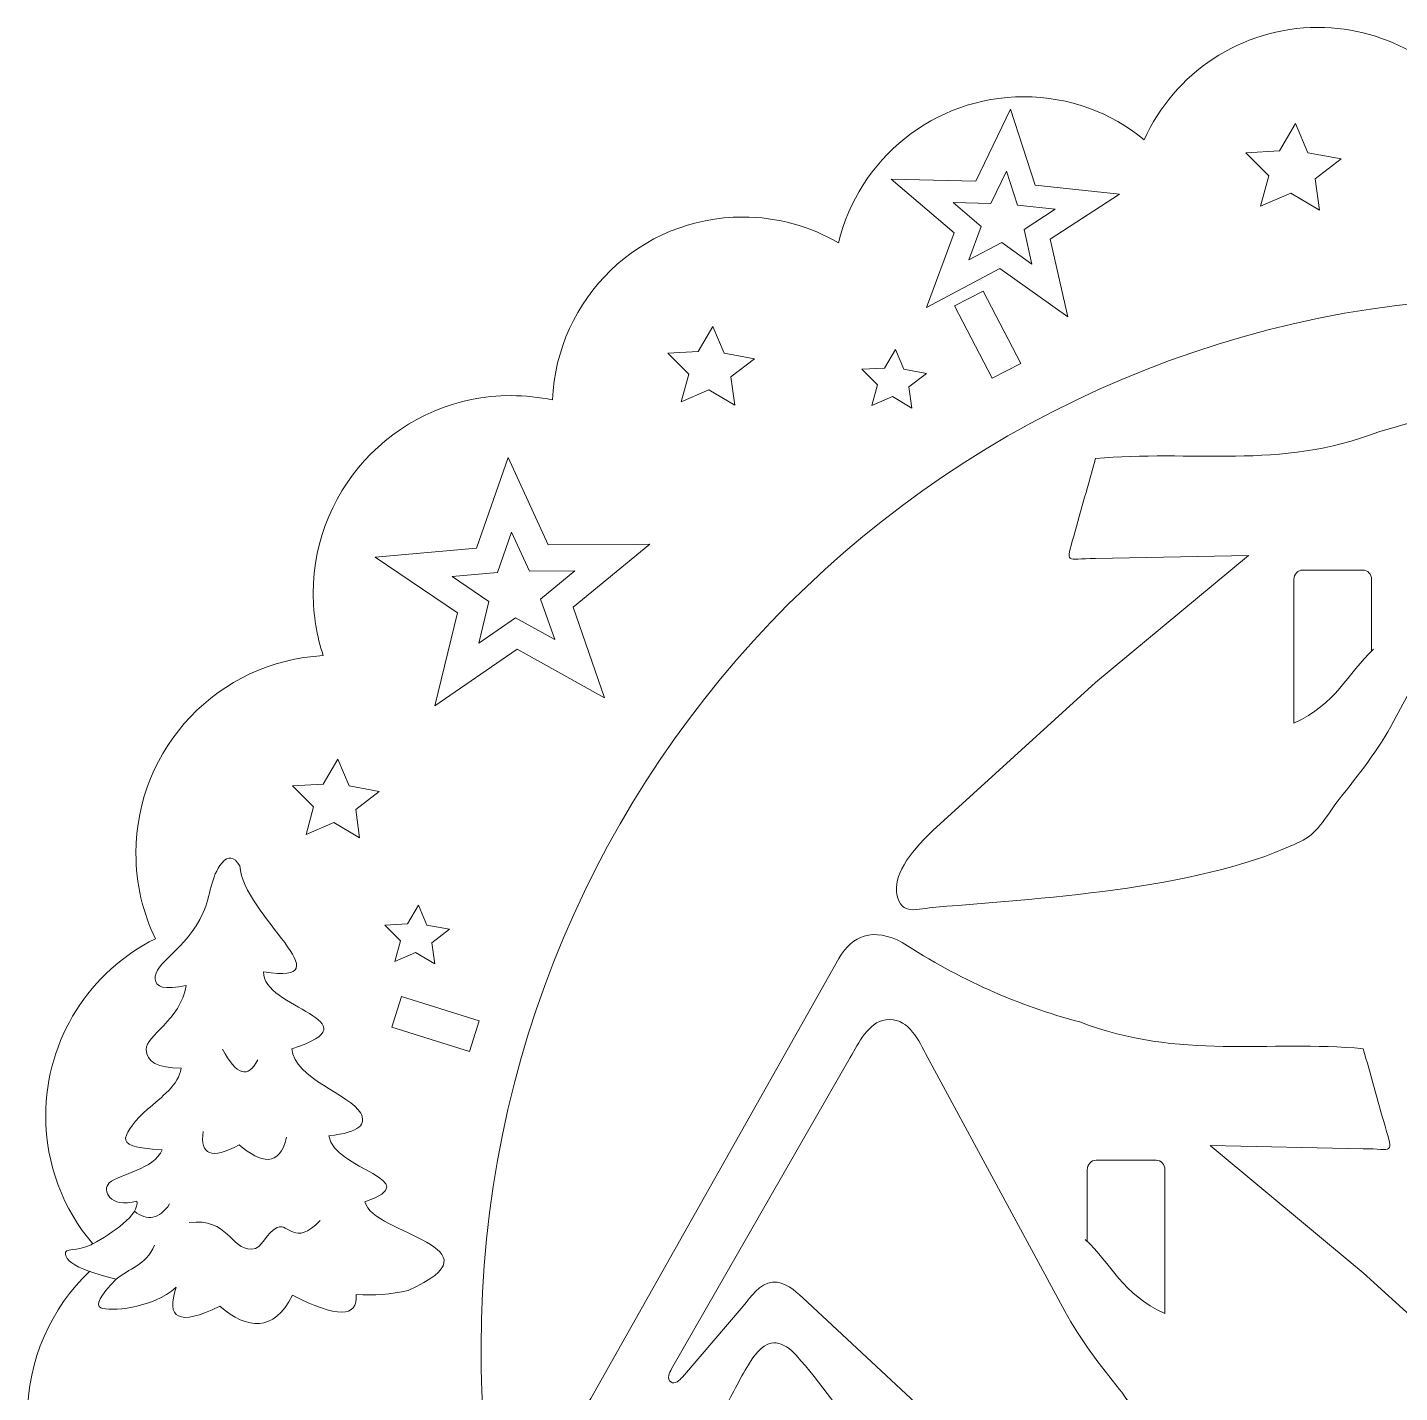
# Model space of a CAD drawing. Header units: centimetres. Extents: x -55.4 to 38.6, y -20 to 10.1.
# Drawn here: x -55.42 to -40.6, y -4.6 to 10.13 of the extents above; entities that cross this region are included whole.
import ezdxf

# ---------------------------------------------------------------- set-up
doc = ezdxf.new("R2010")
doc.units = ezdxf.units.CM
doc.header["$MEASUREMENT"] = 0
doc.layers.add('layer 1', color=7, linetype='Continuous')

msp = doc.modelspace()

# ---------------------------------------------------------------- linework, layer by layer
at = {"layer": 'layer 1', "color": 250, "lineweight": 9}
for points, knots in [([(-34.32913, -19.4163), (-34.32913, -19.4163), (-34.32913, -19.8163), (-34.32913, -19.8163), (-34.32913, -19.8163), (-34.32913, -19.8163), (-45.31141, -19.8163), (-45.31141, -19.8163), (-45.31141, -19.8163), (-45.31141, -19.8163), (-45.31141, -19.4163), (-45.31141, -19.4163), (-45.31141, -19.4163), (-45.91413, -19.1549), (-46.37528, -18.62855), (-46.54795, -17.98422), (-46.54795, -17.98422), (-46.80851, -18.09459), (-47.09505, -18.15565), (-47.39585, -18.15565), (-47.39585, -18.15565), (-48.52813, -18.15565), (-49.45837, -17.29055), (-49.56163, -16.18526), (-49.56163, -16.18526), (-49.66535, -16.20043), (-49.77147, -16.2083), (-49.87941, -16.2083), (-49.87941, -16.2083), (-51.0808, -16.2083), (-52.05471, -15.23439), (-52.05471, -14.03301), (-52.05471, -14.03301), (-52.05471, -13.80123), (-52.01845, -13.57794), (-51.95133, -13.36846), (-51.95133, -13.36846), (-53.09475, -13.3039), (-54.00205, -12.35625), (-54.00205, -11.19667), (-54.00205, -11.19667), (-54.00205, -10.78309), (-53.88664, -10.39645), (-53.68627, -10.06725), (-53.68627, -10.06725), (-54.48371, -9.74467), (-55.04628, -8.96298), (-55.04628, -8.04989), (-55.04628, -8.04989), (-55.04628, -7.58061), (-54.89767, -7.14602), (-54.64317, -6.79218), (-54.64317, -6.79218), (-54.71439, -6.73198), (-54.78739, -6.67025), (-54.8604, -6.60851), (-54.8604, -6.60851), (-54.91568, -6.56178), (-54.9042, -6.57365), (-54.83465, -6.57506), (-54.83465, -6.57506), (-54.83465, -6.57506), (-54.57012, -6.58038), (-54.57012, -6.58038), (-54.57012, -6.58038), (-55.08657, -6.18225), (-55.41536, -5.56101), (-55.41536, -4.86298), (-55.41536, -4.86298), (-55.41536, -4.24602), (-55.15852, -3.68905), (-54.74709, -3.29275), (-54.74709, -3.29275), (-54.92117, -3.22939), (-54.99531, -3.16963), (-55.00517, -3.11197), (-55.00517, -3.11197), (-55.01953, -3.02825), (-54.87787, -3.08386), (-54.72757, -3.00543), (-54.72757, -3.00543), (-54.72173, -3.00241), (-54.71583, -2.99927), (-54.71033, -2.99634), (-54.71033, -2.99634), (-55.02703, -2.62425), (-55.21781, -2.14199), (-55.21781, -1.61519), (-55.21781, -1.61519), (-55.21781, -0.77786), (-54.73585, -0.0531), (-54.03421, 0.29677), (-54.03421, 0.29677), (-54.16875, 0.57646), (-54.24413, 0.89001), (-54.24413, 1.22114), (-54.24413, 1.22114), (-54.24413, 2.36257), (-53.34852, 3.29478), (-52.22173, 3.35341), (-52.22173, 3.35341), (-52.29161, 3.56453), (-52.32944, 3.79027), (-52.32944, 4.02485), (-52.32944, 4.02485), (-52.32944, 5.2041), (-51.37349, 6.16005), (-50.19427, 6.16005), (-50.19427, 6.16005), (-50.04036, 6.16005), (-49.89025, 6.14375), (-49.74557, 6.11282), (-49.74557, 6.11282), (-49.70365, 7.21077), (-48.80036, 8.08798), (-47.69217, 8.08798), (-47.69217, 8.08798), (-47.31487, 8.08798), (-46.96129, 7.9863), (-46.65741, 7.80885), (-46.65741, 7.80885), (-46.44212, 8.71343), (-45.62877, 9.38621), (-44.65828, 9.38621), (-44.65828, 9.38621), (-44.16483, 9.38621), (-43.71199, 9.21229), (-43.35776, 8.92241), (-43.35776, 8.92241), (-43.03591, 9.63678), (-42.31767, 10.1341), (-41.48327, 10.1341), (-41.48327, 10.1341), (-40.71253, 10.1341), (-40.04091, 9.70982), (-39.68924, 9.08207), (-39.68924, 9.08207), (-39.32088, 9.63441), (-38.69215, 9.99829), (-37.97841, 9.99829), (-37.97841, 9.99829), (-37.04063, 9.99829), (-36.24957, 9.37014), (-36.00305, 8.51165), (-36.00305, 8.51165), (-35.18447, 9.13679), (-34.05309, 8.78231), (-33.47231, 7.99927), (-33.47231, 7.99927), (-33.47231, 7.99927), (-33.48869, 8.19862), (-33.48869, 8.19862), (-33.48869, 8.19862), (-33.49113, 8.22827), (-33.47461, 8.25495), (-33.44699, 8.26599), (-33.44699, 8.26599), (-33.41936, 8.27703), (-33.389, 8.26907), (-33.37033, 8.24591), (-33.37033, 8.24591), (-33.37033, 8.24591), (-32.90463, 7.66782), (-32.90463, 7.66782), (-32.90463, 7.66782), (-32.90463, 7.66782), (-31.78068, 8.85139), (-31.78068, 8.85139), (-31.78068, 8.85139), (-31.76109, 8.87202), (-31.73219, 8.87797), (-31.70604, 8.86675), (-31.70604, 8.86675), (-31.67991, 8.85554), (-31.66431, 8.83049), (-31.66576, 8.80209), (-31.66576, 8.80209), (-31.66576, 8.80209), (-31.74959, 7.16126), (-31.74959, 7.16126), (-31.74959, 7.16126), (-31.74959, 7.16126), (-30.98829, 7.22386), (-30.98829, 7.22386), (-30.98829, 7.22386), (-30.95864, 7.2263), (-30.93196, 7.20978), (-30.92092, 7.18215), (-30.92092, 7.18215), (-30.90988, 7.15453), (-30.91784, 7.12417), (-30.941, 7.1055), (-30.941, 7.1055), (-30.941, 7.1055), (-31.53587, 6.6263), (-31.53587, 6.6263), (-31.53587, 6.6263), (-31.53587, 6.6263), (-30.34448, 5.49493), (-30.34448, 5.49493), (-30.34448, 5.49493), (-30.32385, 5.47534), (-30.31791, 5.44642), (-30.32912, 5.42029), (-30.32912, 5.42029), (-30.34033, 5.39415), (-30.36539, 5.37855), (-30.39379, 5.38001), (-30.39379, 5.38001), (-30.39379, 5.38001), (-32.02388, 5.46329), (-32.02388, 5.46329), (-32.02388, 5.46329), (-32.02388, 5.46329), (-31.96305, 4.72346), (-31.96305, 4.72346), (-31.96305, 4.72346), (-31.96061, 4.69381), (-31.97713, 4.66713), (-32.00476, 4.65609), (-32.00476, 4.65609), (-32.03239, 4.64505), (-32.06275, 4.65301), (-32.08141, 4.67617), (-32.08141, 4.67617), (-32.08141, 4.67617), (-32.55561, 5.26482), (-32.55561, 5.26482), (-32.55561, 5.26482), (-32.55561, 5.26482), (-33.70095, 4.05873), (-33.70095, 4.05873), (-33.70095, 4.05873), (-33.72053, 4.0381), (-33.74944, 4.03215), (-33.77557, 4.04337), (-33.77557, 4.04337), (-33.80172, 4.05458), (-33.81732, 4.07963), (-33.81587, 4.10803), (-33.81587, 4.10803), (-33.81587, 4.10803), (-33.73156, 5.75841), (-33.73156, 5.75841), (-33.73156, 5.75841), (-33.73156, 5.75841), (-34.46345, 5.69822), (-34.46345, 5.69822), (-34.46345, 5.69822), (-34.49311, 5.69578), (-34.51979, 5.7123), (-34.53083, 5.73993), (-34.53083, 5.73993), (-34.54187, 5.76755), (-34.53391, 5.79791), (-34.51075, 5.81658), (-34.51075, 5.81658), (-34.51075, 5.81658), (-34.19817, 6.06837), (-34.19817, 6.06837), (-34.19817, 6.06837), (-35.70387, 6.80942), (-37.39851, 7.22546), (-39.19031, 7.22546), (-39.19031, 7.22546), (-45.44647, 7.22546), (-50.51808, 2.15385), (-50.51808, -4.10231), (-50.51808, -4.10231), (-50.51808, -4.75637), (-50.46263, -5.39749), (-50.35403, -6.01295), (-50.35403, -6.01295), (-50.3286, -5.91738), (-50.30124, -5.83374), (-50.24388, -5.76553), (-50.24388, -5.76553), (-50.10335, -5.59845), (-50.06239, -5.87687), (-50.03195, -5.95235), (-50.03195, -5.95235), (-49.84733, -6.40991), (-49.10077, -6.94547), (-49.84003, -6.82289), (-49.84003, -6.82289), (-49.86077, -7.17783), (-48.72325, -7.30238), (-49.56601, -7.57015), (-49.56601, -7.57015), (-49.53804, -7.86466), (-48.99967, -8.01034), (-48.89657, -8.19739), (-48.89657, -8.19739), (-48.89221, -8.2053), (-48.88852, -8.2131), (-48.88361, -8.21294), (-48.88361, -8.21294), (-48.85141, -8.08722), (-48.82203, -7.97183), (-48.7454, -7.88071), (-48.7454, -7.88071), (-48.60124, -7.70935), (-48.55273, -7.94991), (-48.52483, -8.03822), (-48.52483, -8.03822), (-48.35751, -8.56734), (-47.42089, -9.22247), (-48.28783, -9.07871), (-48.28783, -9.07871), (-48.31135, -9.48087), (-47.02252, -9.62198), (-47.97737, -9.92538), (-47.97737, -9.92538), (-47.94568, -10.25905), (-47.33571, -10.42411), (-47.21889, -10.63605), (-47.21889, -10.63605), (-47.15491, -10.75211), (-47.22192, -10.84415), (-47.56815, -10.88494), (-47.56815, -10.88494), (-47.51405, -11.26125), (-46.4722, -11.36942), (-47.17304, -11.61166), (-47.17304, -11.61166), (-47.08533, -11.97131), (-45.61472, -12.10519), (-46.69823, -12.58479), (-46.69823, -12.58479), (-46.5266, -12.73682), (-46.35031, -12.88373), (-46.16961, -13.02526), (-46.16961, -13.02526), (-46.16961, -13.02526), (-44.84965, -13.02526), (-44.84965, -13.02526), (-44.84965, -13.02526), (-44.84965, -13.02526), (-44.84965, -12.62526), (-44.84965, -12.62526), (-44.84965, -12.62526), (-44.84965, -12.62526), (-39.80765, -12.62526), (-39.80765, -12.62526), (-39.80765, -12.62526), (-39.80765, -12.62526), (-39.80765, -13.02526), (-39.80765, -13.02526), (-39.80765, -13.02526), (-39.80765, -13.02526), (-33.2026, -13.02526), (-33.2026, -13.02526), (-33.2026, -13.02526), (-33.2026, -13.02526), (-33.2026, -12.62526), (-33.2026, -12.62526), (-33.2026, -12.62526), (-33.2026, -12.62526), (-31.86927, -12.62526), (-31.86927, -12.62526), (-31.86927, -12.62526), (-31.86927, -12.62526), (-31.86927, -13.02526), (-31.86927, -13.02526), (-31.86927, -13.02526), (-31.86927, -13.02526), (-30.26955, -13.02526), (-30.26955, -13.02526), (-30.26955, -13.02526), (-30.1296, -13.31262), (-30.05107, -13.63541), (-30.05107, -13.97654), (-30.05107, -13.97654), (-30.05107, -15.17795), (-31.02497, -16.15186), (-32.22639, -16.15186), (-32.22639, -16.15186), (-32.31852, -16.15186), (-32.40932, -16.14611), (-32.49844, -16.13501), (-32.49844, -16.13501), (-32.37661, -16.40655), (-32.30884, -16.70765), (-32.30884, -17.02455), (-32.30884, -17.02455), (-32.30884, -18.17906), (-33.1928, -19.32871), (-34.32913, -19.4163)], [0, 0, 0, 0, 0.01020408, 0.01020408, 0.01020408, 0.01020408, 0.02040816, 0.02040816, 0.02040816, 0.02040816, 0.03061224, 0.03061224, 0.03061224, 0.03061224, 0.04081633, 0.04081633, 0.04081633, 0.04081633, 0.05102041, 0.05102041, 0.05102041, 0.05102041, 0.06122449, 0.06122449, 0.06122449, 0.06122449, 0.07142857, 0.07142857, 0.07142857, 0.07142857, 0.08163265, 0.08163265, 0.08163265, 0.08163265, 0.09183673, 0.09183673, 0.09183673, 0.09183673, 0.10204082, 0.10204082, 0.10204082, 0.10204082, 0.1122449, 0.1122449, 0.1122449, 0.1122449, 0.12244898, 0.12244898, 0.12244898, 0.12244898, 0.13265306, 0.13265306, 0.13265306, 0.13265306, 0.14285714, 0.14285714, 0.14285714, 0.14285714, 0.15306122, 0.15306122, 0.15306122, 0.15306122, 0.16326531, 0.16326531, 0.16326531, 0.16326531, 0.17346939, 0.17346939, 0.17346939, 0.17346939, 0.18367347, 0.18367347, 0.18367347, 0.18367347, 0.19387755, 0.19387755, 0.19387755, 0.19387755, 0.20408163, 0.20408163, 0.20408163, 0.20408163, 0.21428571, 0.21428571, 0.21428571, 0.21428571, 0.2244898, 0.2244898, 0.2244898, 0.2244898, 0.23469388, 0.23469388, 0.23469388, 0.23469388, 0.24489796, 0.24489796, 0.24489796, 0.24489796, 0.25510204, 0.25510204, 0.25510204, 0.25510204, 0.26530612, 0.26530612, 0.26530612, 0.26530612, 0.2755102, 0.2755102, 0.2755102, 0.2755102, 0.28571429, 0.28571429, 0.28571429, 0.28571429, 0.29591837, 0.29591837, 0.29591837, 0.29591837, 0.30612245, 0.30612245, 0.30612245, 0.30612245, 0.31632653, 0.31632653, 0.31632653, 0.31632653, 0.32653061, 0.32653061, 0.32653061, 0.32653061, 0.33673469, 0.33673469, 0.33673469, 0.33673469, 0.34693878, 0.34693878, 0.34693878, 0.34693878, 0.35714286, 0.35714286, 0.35714286, 0.35714286, 0.36734694, 0.36734694, 0.36734694, 0.36734694, 0.37755102, 0.37755102, 0.37755102, 0.37755102, 0.3877551, 0.3877551, 0.3877551, 0.3877551, 0.39795918, 0.39795918, 0.39795918, 0.39795918, 0.40816327, 0.40816327, 0.40816327, 0.40816327, 0.41836735, 0.41836735, 0.41836735, 0.41836735, 0.42857143, 0.42857143, 0.42857143, 0.42857143, 0.43877551, 0.43877551, 0.43877551, 0.43877551, 0.44897959, 0.44897959, 0.44897959, 0.44897959, 0.45918367, 0.45918367, 0.45918367, 0.45918367, 0.46938776, 0.46938776, 0.46938776, 0.46938776, 0.47959184, 0.47959184, 0.47959184, 0.47959184, 0.48979592, 0.48979592, 0.48979592, 0.48979592, 0.5, 0.5, 0.5, 0.5, 0.51020408, 0.51020408, 0.51020408, 0.51020408, 0.52040816, 0.52040816, 0.52040816, 0.52040816, 0.53061224, 0.53061224, 0.53061224, 0.53061224, 0.54081633, 0.54081633, 0.54081633, 0.54081633, 0.55102041, 0.55102041, 0.55102041, 0.55102041, 0.56122449, 0.56122449, 0.56122449, 0.56122449, 0.57142857, 0.57142857, 0.57142857, 0.57142857, 0.58163265, 0.58163265, 0.58163265, 0.58163265, 0.59183673, 0.59183673, 0.59183673, 0.59183673, 0.60204082, 0.60204082, 0.60204082, 0.60204082, 0.6122449, 0.6122449, 0.6122449, 0.6122449, 0.62244898, 0.62244898, 0.62244898, 0.62244898, 0.63265306, 0.63265306, 0.63265306, 0.63265306, 0.64285714, 0.64285714, 0.64285714, 0.64285714, 0.65306122, 0.65306122, 0.65306122, 0.65306122, 0.66326531, 0.66326531, 0.66326531, 0.66326531, 0.67346939, 0.67346939, 0.67346939, 0.67346939, 0.68367347, 0.68367347, 0.68367347, 0.68367347, 0.69387755, 0.69387755, 0.69387755, 0.69387755, 0.70408163, 0.70408163, 0.70408163, 0.70408163, 0.71428571, 0.71428571, 0.71428571, 0.71428571, 0.7244898, 0.7244898, 0.7244898, 0.7244898, 0.73469388, 0.73469388, 0.73469388, 0.73469388, 0.74489796, 0.74489796, 0.74489796, 0.74489796, 0.75510204, 0.75510204, 0.75510204, 0.75510204, 0.76530612, 0.76530612, 0.76530612, 0.76530612, 0.7755102, 0.7755102, 0.7755102, 0.7755102, 0.78571429, 0.78571429, 0.78571429, 0.78571429, 0.79591837, 0.79591837, 0.79591837, 0.79591837, 0.80612245, 0.80612245, 0.80612245, 0.80612245, 0.81632653, 0.81632653, 0.81632653, 0.81632653, 0.82653061, 0.82653061, 0.82653061, 0.82653061, 0.83673469, 0.83673469, 0.83673469, 0.83673469, 0.84693878, 0.84693878, 0.84693878, 0.84693878, 0.85714286, 0.85714286, 0.85714286, 0.85714286, 0.86734694, 0.86734694, 0.86734694, 0.86734694, 0.87755102, 0.87755102, 0.87755102, 0.87755102, 0.8877551, 0.8877551, 0.8877551, 0.8877551, 0.89795918, 0.89795918, 0.89795918, 0.89795918, 0.90816327, 0.90816327, 0.90816327, 0.90816327, 0.91836735, 0.91836735, 0.91836735, 0.91836735, 0.92857143, 0.92857143, 0.92857143, 0.92857143, 0.93877551, 0.93877551, 0.93877551, 0.93877551, 0.94897959, 0.94897959, 0.94897959, 0.94897959, 0.95918367, 0.95918367, 0.95918367, 0.95918367, 0.96938776, 0.96938776, 0.96938776, 0.96938776, 0.97959184, 0.97959184, 0.97959184, 0.97959184, 1, 1, 1, 1]), ([(-41.72416, 9.09802), (-41.72416, 9.09802), (-41.58975, 8.78061), (-41.58975, 8.78061), (-41.58975, 8.78061), (-41.58975, 8.78061), (-41.23208, 8.71473), (-41.23208, 8.71473), (-41.23208, 8.71473), (-41.23208, 8.71473), (-41.51221, 8.49971), (-41.51221, 8.49971), (-41.51221, 8.49971), (-41.51221, 8.49971), (-41.46568, 8.16174), (-41.46568, 8.16174), (-41.46568, 8.16174), (-41.46568, 8.16174), (-41.77321, 8.34627), (-41.77321, 8.34627), (-41.77321, 8.34627), (-41.77321, 8.34627), (-42.10213, 8.20327), (-42.10213, 8.20327), (-42.10213, 8.20327), (-42.10213, 8.20327), (-42.01208, 8.53233), (-42.01208, 8.53233), (-42.01208, 8.53233), (-42.01208, 8.53233), (-42.26188, 8.78193), (-42.26188, 8.78193), (-42.26188, 8.78193), (-42.26188, 8.78193), (-41.89869, 8.80075), (-41.89869, 8.80075), (-41.89869, 8.80075), (-41.89869, 8.80075), (-41.72416, 9.09802), (-41.72416, 9.09802)], [0, 0, 0, 0, 0.09090909, 0.09090909, 0.09090909, 0.09090909, 0.18181818, 0.18181818, 0.18181818, 0.18181818, 0.27272727, 0.27272727, 0.27272727, 0.27272727, 0.36363636, 0.36363636, 0.36363636, 0.36363636, 0.45454545, 0.45454545, 0.45454545, 0.45454545, 0.54545455, 0.54545455, 0.54545455, 0.54545455, 0.63636364, 0.63636364, 0.63636364, 0.63636364, 0.72727273, 0.72727273, 0.72727273, 0.72727273, 0.81818182, 0.81818182, 0.81818182, 0.81818182, 1, 1, 1, 1]), ([(-44.84636, 8.58129), (-44.84636, 8.58129), (-44.72651, 8.21497), (-44.72651, 8.21497), (-44.72651, 8.21497), (-44.72651, 8.21497), (-44.32016, 8.17142), (-44.32016, 8.17142), (-44.32016, 8.17142), (-44.32016, 8.17142), (-44.65463, 7.95465), (-44.65463, 7.95465), (-44.65463, 7.95465), (-44.65463, 7.95465), (-44.56995, 7.58009), (-44.56995, 7.58009), (-44.56995, 7.58009), (-44.56995, 7.58009), (-44.89652, 7.81245), (-44.89652, 7.81245), (-44.89652, 7.81245), (-44.89652, 7.81245), (-45.25053, 7.62449), (-45.25053, 7.62449), (-45.25053, 7.62449), (-45.25053, 7.62449), (-45.11789, 7.98487), (-45.11789, 7.98487), (-45.11789, 7.98487), (-45.11789, 7.98487), (-45.42136, 8.24327), (-45.42136, 8.24327), (-45.42136, 8.24327), (-45.42136, 8.24327), (-45.0128, 8.23363), (-45.0128, 8.23363), (-45.0128, 8.23363), (-45.0128, 8.23363), (-44.84636, 8.58129), (-44.84636, 8.58129)], [0, 0, 0, 0, 0.09090909, 0.09090909, 0.09090909, 0.09090909, 0.18181818, 0.18181818, 0.18181818, 0.18181818, 0.27272727, 0.27272727, 0.27272727, 0.27272727, 0.36363636, 0.36363636, 0.36363636, 0.36363636, 0.45454545, 0.45454545, 0.45454545, 0.45454545, 0.54545455, 0.54545455, 0.54545455, 0.54545455, 0.63636364, 0.63636364, 0.63636364, 0.63636364, 0.72727273, 0.72727273, 0.72727273, 0.72727273, 0.81818182, 0.81818182, 0.81818182, 0.81818182, 1, 1, 1, 1]), ([(-45.09725, 7.28781), (-45.09725, 7.28781), (-45.40485, 7.12795), (-45.40485, 7.12795), (-45.40485, 7.12795), (-45.40485, 7.12795), (-44.99904, 6.3471), (-44.99904, 6.3471), (-44.99904, 6.3471), (-44.99904, 6.3471), (-44.69144, 6.50697), (-44.69144, 6.50697), (-44.69144, 6.50697), (-44.69144, 6.50697), (-45.09725, 7.28781), (-45.09725, 7.28781)], [0, 0, 0, 0, 0.2, 0.2, 0.2, 0.2, 0.4, 0.4, 0.4, 0.4, 0.6, 0.6, 0.6, 0.6, 1, 1, 1, 1]), ([(-48.014, 6.90674), (-48.014, 6.90674), (-47.89196, 6.61853), (-47.89196, 6.61853), (-47.89196, 6.61853), (-47.89196, 6.61853), (-47.56719, 6.5587), (-47.56719, 6.5587), (-47.56719, 6.5587), (-47.56719, 6.5587), (-47.82156, 6.36346), (-47.82156, 6.36346), (-47.82156, 6.36346), (-47.82156, 6.36346), (-47.77931, 6.05658), (-47.77931, 6.05658), (-47.77931, 6.05658), (-47.77931, 6.05658), (-48.05855, 6.22414), (-48.05855, 6.22414), (-48.05855, 6.22414), (-48.05855, 6.22414), (-48.35721, 6.09429), (-48.35721, 6.09429), (-48.35721, 6.09429), (-48.35721, 6.09429), (-48.27544, 6.39307), (-48.27544, 6.39307), (-48.27544, 6.39307), (-48.27544, 6.39307), (-48.50227, 6.61973), (-48.50227, 6.61973), (-48.50227, 6.61973), (-48.50227, 6.61973), (-48.17248, 6.63682), (-48.17248, 6.63682), (-48.17248, 6.63682), (-48.17248, 6.63682), (-48.014, 6.90674), (-48.014, 6.90674)], [0, 0, 0, 0, 0.09090909, 0.09090909, 0.09090909, 0.09090909, 0.18181818, 0.18181818, 0.18181818, 0.18181818, 0.27272727, 0.27272727, 0.27272727, 0.27272727, 0.36363636, 0.36363636, 0.36363636, 0.36363636, 0.45454545, 0.45454545, 0.45454545, 0.45454545, 0.54545455, 0.54545455, 0.54545455, 0.54545455, 0.63636364, 0.63636364, 0.63636364, 0.63636364, 0.72727273, 0.72727273, 0.72727273, 0.72727273, 0.81818182, 0.81818182, 0.81818182, 0.81818182, 1, 1, 1, 1]), ([(-43.88323, 5.48122), (-43.96163, 5.20226), (-44.04001, 4.92327), (-44.11841, 4.64431), (-44.11841, 4.64431), (-44.20689, 4.3293), (-44.21144, 4.40163), (-43.88323, 4.40163), (-43.88323, 4.40163), (-43.88323, 4.40163), (-42.23145, 4.4355), (-42.23145, 4.4355), (-42.23145, 4.4355), (-42.23145, 4.4355), (-43.88323, 3.06355), (-43.88323, 3.06355), (-43.88323, 3.06355), (-43.88323, 3.06355), (-45.64135, 1.46514), (-45.64135, 1.46514), (-45.64135, 1.46514), (-45.91313, 1.20629), (-46.06492, 0.97151), (-46.02761, 0.77478), (-46.02761, 0.77478), (-45.983, 0.53925), (-45.8076, 0.6219), (-45.60785, 0.63831), (-45.60785, 0.63831), (-44.34943, 0.74173), (-42.67129, 0.84426), (-41.64185, 1.36277), (-41.64185, 1.36277), (-41.47919, 1.4447), (-41.37984, 1.64261), (-41.25131, 1.80482), (-41.25131, 1.80482), (-41.046, 2.06394), (-40.8318, 2.33238), (-40.66124, 2.64826), (-40.66124, 2.64826), (-40.66124, 2.64826), (-39.15851, 5.43142), (-39.15851, 5.43142), (-39.15851, 5.43142), (-39.06417, 5.60613), (-38.95715, 5.82607), (-38.72712, 5.79327), (-38.72712, 5.79327), (-38.53863, 5.76642), (-38.43533, 5.54297), (-38.34485, 5.38545), (-38.34485, 5.38545), (-38.34485, 5.38545), (-36.41476, 2.02529), (-36.41476, 2.02529), (-36.41476, 2.02529), (-36.39297, 1.98738), (-36.35944, 1.91795), (-36.40673, 1.88411), (-36.40673, 1.88411), (-36.4514, 1.85218), (-36.50387, 1.90467), (-36.53212, 1.93773), (-36.53212, 1.93773), (-36.53212, 1.93773), (-37.18759, 2.70443), (-37.18759, 2.70443), (-37.18759, 2.70443), (-37.27236, 2.80361), (-37.36685, 2.94917), (-37.50473, 2.96059), (-37.50473, 2.96059), (-37.63965, 2.97179), (-37.7402, 2.8757), (-37.8308, 2.79141), (-37.8308, 2.79141), (-37.8308, 2.79141), (-39.52612, 1.21402), (-39.52612, 1.21402), (-39.52612, 1.21402), (-39.63355, 1.11406), (-39.77077, 0.99295), (-39.71663, 0.81382), (-39.71663, 0.81382), (-39.68115, 0.69649), (-39.54409, 0.53833), (-39.31531, 0.56769), (-39.31531, 0.56769), (-38.65091, 0.77677), (-38.24756, 1.67009), (-37.71369, 2.22129), (-37.71369, 2.22129), (-37.63633, 2.28662), (-37.56233, 2.31581), (-37.4922, 2.3037), (-37.4922, 2.3037), (-37.38549, 2.28531), (-37.30272, 2.1629), (-37.24412, 2.07071), (-37.24412, 2.07071), (-37.14701, 1.91802), (-37.07023, 1.72647), (-36.94725, 1.55386), (-36.94725, 1.55386), (-36.79732, 1.34337), (-36.58801, 1.16414), (-36.42573, 0.96711), (-36.42573, 0.96711), (-36.22899, 0.72827), (-36.08136, 0.47929), (-35.93688, 0.32311), (-35.93688, 0.32311), (-35.81927, 0.19598), (-35.71905, 0.11515), (-35.64589, 0.10607), (-35.64589, 0.10607), (-35.51071, 0.19691), (-35.41668, 0.2921), (-35.38128, 0.39345), (-35.38128, 0.39345), (-35.35167, 0.47821), (-35.36305, 0.56731), (-35.42567, 0.66179), (-35.42567, 0.66179), (-35.42567, 0.66179), (-35.75172, 1.14765), (-35.75172, 1.14765), (-35.75172, 1.14765), (-35.66243, 1.17555), (-35.58708, 1.21853), (-35.52931, 1.28038), (-35.52931, 1.28038), (-35.36009, 1.46153), (-35.44213, 1.52879), (-35.54207, 1.70591), (-35.54207, 1.70591), (-35.54207, 1.70591), (-38.22117, 6.45437), (-38.22117, 6.45437), (-38.22117, 6.45437), (-38.30031, 6.58839), (-38.39184, 6.66503), (-38.49313, 6.69634), (-38.49313, 6.69634), (-38.61747, 6.73478), (-38.75657, 6.70495), (-38.90557, 6.62923), (-38.90557, 6.62923), (-39.5172, 6.23199), (-40.15655, 5.94434), (-40.82461, 5.77013), (-40.82461, 5.77013), (-41.89353, 5.35631), (-42.86369, 5.57753), (-43.88323, 5.48122)], [0, 0, 0, 0, 0.025, 0.025, 0.025, 0.025, 0.05, 0.05, 0.05, 0.05, 0.075, 0.075, 0.075, 0.075, 0.1, 0.1, 0.1, 0.1, 0.125, 0.125, 0.125, 0.125, 0.15, 0.15, 0.15, 0.15, 0.175, 0.175, 0.175, 0.175, 0.2, 0.2, 0.2, 0.2, 0.225, 0.225, 0.225, 0.225, 0.25, 0.25, 0.25, 0.25, 0.275, 0.275, 0.275, 0.275, 0.3, 0.3, 0.3, 0.3, 0.325, 0.325, 0.325, 0.325, 0.35, 0.35, 0.35, 0.35, 0.375, 0.375, 0.375, 0.375, 0.4, 0.4, 0.4, 0.4, 0.425, 0.425, 0.425, 0.425, 0.45, 0.45, 0.45, 0.45, 0.475, 0.475, 0.475, 0.475, 0.5, 0.5, 0.5, 0.5, 0.525, 0.525, 0.525, 0.525, 0.55, 0.55, 0.55, 0.55, 0.575, 0.575, 0.575, 0.575, 0.6, 0.6, 0.6, 0.6, 0.625, 0.625, 0.625, 0.625, 0.65, 0.65, 0.65, 0.65, 0.675, 0.675, 0.675, 0.675, 0.7, 0.7, 0.7, 0.7, 0.725, 0.725, 0.725, 0.725, 0.75, 0.75, 0.75, 0.75, 0.775, 0.775, 0.775, 0.775, 0.8, 0.8, 0.8, 0.8, 0.825, 0.825, 0.825, 0.825, 0.85, 0.85, 0.85, 0.85, 0.875, 0.875, 0.875, 0.875, 0.9, 0.9, 0.9, 0.9, 0.925, 0.925, 0.925, 0.925, 0.95, 0.95, 0.95, 0.95, 1, 1, 1, 1]), ([(-46.04297, 6.65894), (-46.04297, 6.65894), (-45.95203, 6.44418), (-45.95203, 6.44418), (-45.95203, 6.44418), (-45.95203, 6.44418), (-45.71004, 6.39961), (-45.71004, 6.39961), (-45.71004, 6.39961), (-45.71004, 6.39961), (-45.89959, 6.25413), (-45.89959, 6.25413), (-45.89959, 6.25413), (-45.89959, 6.25413), (-45.86809, 6.02547), (-45.86809, 6.02547), (-45.86809, 6.02547), (-45.86809, 6.02547), (-46.07616, 6.15033), (-46.07616, 6.15033), (-46.07616, 6.15033), (-46.07616, 6.15033), (-46.29871, 6.05357), (-46.29871, 6.05357), (-46.29871, 6.05357), (-46.29871, 6.05357), (-46.23777, 6.27621), (-46.23777, 6.27621), (-46.23777, 6.27621), (-46.23777, 6.27621), (-46.40679, 6.44509), (-46.40679, 6.44509), (-46.40679, 6.44509), (-46.40679, 6.44509), (-46.16107, 6.45782), (-46.16107, 6.45782), (-46.16107, 6.45782), (-46.16107, 6.45782), (-46.04297, 6.65894), (-46.04297, 6.65894)], [0, 0, 0, 0, 0.09090909, 0.09090909, 0.09090909, 0.09090909, 0.18181818, 0.18181818, 0.18181818, 0.18181818, 0.27272727, 0.27272727, 0.27272727, 0.27272727, 0.36363636, 0.36363636, 0.36363636, 0.36363636, 0.45454545, 0.45454545, 0.45454545, 0.45454545, 0.54545455, 0.54545455, 0.54545455, 0.54545455, 0.63636364, 0.63636364, 0.63636364, 0.63636364, 0.72727273, 0.72727273, 0.72727273, 0.72727273, 0.81818182, 0.81818182, 0.81818182, 0.81818182, 1, 1, 1, 1]), ([(-50.18784, 4.68726), (-50.18784, 4.68726), (-49.99532, 4.26558), (-49.99532, 4.26558), (-49.99532, 4.26558), (-49.99532, 4.26558), (-49.50383, 4.26819), (-49.50383, 4.26819), (-49.50383, 4.26819), (-49.50383, 4.26819), (-49.87439, 3.96413), (-49.87439, 3.96413), (-49.87439, 3.96413), (-49.87439, 3.96413), (-49.7228, 3.52787), (-49.7228, 3.52787), (-49.7228, 3.52787), (-49.7228, 3.52787), (-50.14437, 3.76163), (-50.14437, 3.76163), (-50.14437, 3.76163), (-50.14437, 3.76163), (-50.54217, 3.48938), (-50.54217, 3.48938), (-50.54217, 3.48938), (-50.54217, 3.48938), (-50.43213, 3.93793), (-50.43213, 3.93793), (-50.43213, 3.93793), (-50.43213, 3.93793), (-50.82957, 4.20594), (-50.82957, 4.20594), (-50.82957, 4.20594), (-50.82957, 4.20594), (-50.33999, 4.24937), (-50.33999, 4.24937), (-50.33999, 4.24937), (-50.33999, 4.24937), (-50.18784, 4.68726), (-50.18784, 4.68726)], [0, 0, 0, 0, 0.09090909, 0.09090909, 0.09090909, 0.09090909, 0.18181818, 0.18181818, 0.18181818, 0.18181818, 0.27272727, 0.27272727, 0.27272727, 0.27272727, 0.36363636, 0.36363636, 0.36363636, 0.36363636, 0.45454545, 0.45454545, 0.45454545, 0.45454545, 0.54545455, 0.54545455, 0.54545455, 0.54545455, 0.63636364, 0.63636364, 0.63636364, 0.63636364, 0.72727273, 0.72727273, 0.72727273, 0.72727273, 0.81818182, 0.81818182, 0.81818182, 0.81818182, 1, 1, 1, 1]), ([(-40.90291, 3.40241), (-40.90291, 3.40241), (-40.90291, 4.17513), (-40.90291, 4.17513), (-40.90291, 4.17513), (-40.90291, 4.23159), (-40.94576, 4.27777), (-40.99816, 4.27777), (-40.99816, 4.27777), (-40.99816, 4.27777), (-41.64727, 4.27777), (-41.64727, 4.27777), (-41.64727, 4.27777), (-41.69967, 4.27777), (-41.74252, 4.23159), (-41.74252, 4.17513), (-41.74252, 4.17513), (-41.74252, 4.17513), (-41.74252, 2.62415), (-41.74252, 2.62415), (-41.74252, 2.62415), (-41.27919, 2.83323), (-41.16867, 3.15635), (-40.88173, 3.42245)], [0, 0, 0, 0, 0.14285714, 0.14285714, 0.14285714, 0.14285714, 0.28571429, 0.28571429, 0.28571429, 0.28571429, 0.42857143, 0.42857143, 0.42857143, 0.42857143, 0.57142857, 0.57142857, 0.57142857, 0.57142857, 0.71428571, 0.71428571, 0.71428571, 0.71428571, 1, 1, 1, 1]), ([(-52.06389, 2.23595), (-52.06389, 2.23595), (-51.94185, 1.94774), (-51.94185, 1.94774), (-51.94185, 1.94774), (-51.94185, 1.94774), (-51.61708, 1.88791), (-51.61708, 1.88791), (-51.61708, 1.88791), (-51.61708, 1.88791), (-51.87145, 1.69267), (-51.87145, 1.69267), (-51.87145, 1.69267), (-51.87145, 1.69267), (-51.8292, 1.38579), (-51.8292, 1.38579), (-51.8292, 1.38579), (-51.8292, 1.38579), (-52.10844, 1.55335), (-52.10844, 1.55335), (-52.10844, 1.55335), (-52.10844, 1.55335), (-52.40711, 1.4235), (-52.40711, 1.4235), (-52.40711, 1.4235), (-52.40711, 1.4235), (-52.32533, 1.72229), (-52.32533, 1.72229), (-52.32533, 1.72229), (-52.32533, 1.72229), (-52.55216, 1.94894), (-52.55216, 1.94894), (-52.55216, 1.94894), (-52.55216, 1.94894), (-52.22237, 1.96603), (-52.22237, 1.96603), (-52.22237, 1.96603), (-52.22237, 1.96603), (-52.06389, 2.23595), (-52.06389, 2.23595)], [0, 0, 0, 0, 0.09090909, 0.09090909, 0.09090909, 0.09090909, 0.18181818, 0.18181818, 0.18181818, 0.18181818, 0.27272727, 0.27272727, 0.27272727, 0.27272727, 0.36363636, 0.36363636, 0.36363636, 0.36363636, 0.45454545, 0.45454545, 0.45454545, 0.45454545, 0.54545455, 0.54545455, 0.54545455, 0.54545455, 0.63636364, 0.63636364, 0.63636364, 0.63636364, 0.72727273, 0.72727273, 0.72727273, 0.72727273, 0.81818182, 0.81818182, 0.81818182, 0.81818182, 1, 1, 1, 1]), ([(-51.1928, 0.65886), (-51.1928, 0.65886), (-51.10185, 0.4441), (-51.10185, 0.4441), (-51.10185, 0.4441), (-51.10185, 0.4441), (-50.85987, 0.39953), (-50.85987, 0.39953), (-50.85987, 0.39953), (-50.85987, 0.39953), (-51.04941, 0.25405), (-51.04941, 0.25405), (-51.04941, 0.25405), (-51.04941, 0.25405), (-51.01792, 0.02539), (-51.01792, 0.02539), (-51.01792, 0.02539), (-51.01792, 0.02539), (-51.22599, 0.15025), (-51.22599, 0.15025), (-51.22599, 0.15025), (-51.22599, 0.15025), (-51.44853, 0.05349), (-51.44853, 0.05349), (-51.44853, 0.05349), (-51.44853, 0.05349), (-51.3876, 0.27613), (-51.3876, 0.27613), (-51.3876, 0.27613), (-51.3876, 0.27613), (-51.55661, 0.44501), (-51.55661, 0.44501), (-51.55661, 0.44501), (-51.55661, 0.44501), (-51.31089, 0.45774), (-51.31089, 0.45774), (-51.31089, 0.45774), (-51.31089, 0.45774), (-51.1928, 0.65886), (-51.1928, 0.65886)], [0, 0, 0, 0, 0.09090909, 0.09090909, 0.09090909, 0.09090909, 0.18181818, 0.18181818, 0.18181818, 0.18181818, 0.27272727, 0.27272727, 0.27272727, 0.27272727, 0.36363636, 0.36363636, 0.36363636, 0.36363636, 0.45454545, 0.45454545, 0.45454545, 0.45454545, 0.54545455, 0.54545455, 0.54545455, 0.54545455, 0.63636364, 0.63636364, 0.63636364, 0.63636364, 0.72727273, 0.72727273, 0.72727273, 0.72727273, 0.81818182, 0.81818182, 0.81818182, 0.81818182, 1, 1, 1, 1]), ([(-40.99292, -0.88982), (-40.91452, -1.16878), (-40.83613, -1.44777), (-40.75773, -1.72673), (-40.75773, -1.72673), (-40.66925, -2.04174), (-40.66471, -1.96941), (-40.99292, -1.96941), (-40.99292, -1.96941), (-40.99292, -1.96941), (-42.64469, -1.93554), (-42.64469, -1.93554), (-42.64469, -1.93554), (-42.64469, -1.93554), (-40.99292, -3.30749), (-40.99292, -3.30749), (-40.99292, -3.30749), (-40.99292, -3.30749), (-39.2348, -4.9059), (-39.2348, -4.9059), (-39.2348, -4.9059), (-38.96301, -5.16475), (-38.81123, -5.39953), (-38.84853, -5.59626), (-38.84853, -5.59626), (-38.89315, -5.83179), (-39.06855, -5.74914), (-39.26829, -5.73273), (-39.26829, -5.73273), (-40.52672, -5.62931), (-42.20485, -5.52678), (-43.23429, -5.00827), (-43.23429, -5.00827), (-43.39696, -4.92634), (-43.49631, -4.72843), (-43.62484, -4.56622), (-43.62484, -4.56622), (-43.83015, -4.3071), (-44.04435, -4.03866), (-44.21491, -3.72278), (-44.21491, -3.72278), (-44.21491, -3.72278), (-45.71764, -0.93962), (-45.71764, -0.93962), (-45.71764, -0.93962), (-45.81197, -0.76491), (-45.919, -0.54497), (-46.14903, -0.57777), (-46.14903, -0.57777), (-46.33752, -0.60462), (-46.44081, -0.82807), (-46.53129, -0.98559), (-46.53129, -0.98559), (-46.53129, -0.98559), (-48.46139, -4.34575), (-48.46139, -4.34575), (-48.46139, -4.34575), (-48.48317, -4.38366), (-48.51671, -4.45309), (-48.46941, -4.48693), (-48.46941, -4.48693), (-48.42475, -4.51886), (-48.37228, -4.46637), (-48.34403, -4.43331), (-48.34403, -4.43331), (-48.34403, -4.43331), (-47.68856, -3.66661), (-47.68856, -3.66661), (-47.68856, -3.66661), (-47.60379, -3.56743), (-47.50929, -3.42187), (-47.37141, -3.41045), (-47.37141, -3.41045), (-47.23649, -3.39925), (-47.13595, -3.49534), (-47.04535, -3.57963), (-47.04535, -3.57963), (-47.04535, -3.57963), (-45.35003, -5.15702), (-45.35003, -5.15702), (-45.35003, -5.15702), (-45.2426, -5.25698), (-45.10537, -5.37809), (-45.15952, -5.55722), (-45.15952, -5.55722), (-45.195, -5.67455), (-45.33205, -5.83271), (-45.56084, -5.80335), (-45.56084, -5.80335), (-46.22524, -5.59427), (-46.62859, -4.70095), (-47.16245, -4.14975), (-47.16245, -4.14975), (-47.23981, -4.08442), (-47.31381, -4.05523), (-47.38395, -4.06734), (-47.38395, -4.06734), (-47.49065, -4.08573), (-47.57343, -4.20814), (-47.63203, -4.30033), (-47.63203, -4.30033), (-47.72913, -4.45302), (-47.80592, -4.64457), (-47.92889, -4.81718), (-47.92889, -4.81718), (-48.07883, -5.02767), (-48.28813, -5.2069), (-48.45041, -5.40393), (-48.45041, -5.40393), (-48.64716, -5.64277), (-48.79479, -5.89175), (-48.93927, -6.04793), (-48.93927, -6.04793), (-49.05688, -6.17506), (-49.15709, -6.25589), (-49.23025, -6.26497), (-49.23025, -6.26497), (-49.36544, -6.17413), (-49.45947, -6.07894), (-49.49487, -5.97759), (-49.49487, -5.97759), (-49.52448, -5.89283), (-49.51309, -5.80373), (-49.45048, -5.70925), (-49.45048, -5.70925), (-49.45048, -5.70925), (-49.12443, -5.22339), (-49.12443, -5.22339), (-49.12443, -5.22339), (-49.21372, -5.19549), (-49.28907, -5.15251), (-49.34684, -5.09066), (-49.34684, -5.09066), (-49.51605, -4.90951), (-49.43401, -4.84225), (-49.33408, -4.66513), (-49.33408, -4.66513), (-49.33408, -4.66513), (-46.65497, 0.08333), (-46.65497, 0.08333), (-46.65497, 0.08333), (-46.57584, 0.21735), (-46.48431, 0.29399), (-46.38301, 0.3253), (-46.38301, 0.3253), (-46.25868, 0.36374), (-46.11957, 0.33391), (-45.97057, 0.25819), (-45.97057, 0.25819), (-45.35895, -0.13905), (-44.7196, -0.4267), (-44.05153, -0.60091), (-44.05153, -0.60091), (-42.98261, -1.01473), (-42.01245, -0.79351), (-40.99292, -0.88982)], [0, 0, 0, 0, 0.025, 0.025, 0.025, 0.025, 0.05, 0.05, 0.05, 0.05, 0.075, 0.075, 0.075, 0.075, 0.1, 0.1, 0.1, 0.1, 0.125, 0.125, 0.125, 0.125, 0.15, 0.15, 0.15, 0.15, 0.175, 0.175, 0.175, 0.175, 0.2, 0.2, 0.2, 0.2, 0.225, 0.225, 0.225, 0.225, 0.25, 0.25, 0.25, 0.25, 0.275, 0.275, 0.275, 0.275, 0.3, 0.3, 0.3, 0.3, 0.325, 0.325, 0.325, 0.325, 0.35, 0.35, 0.35, 0.35, 0.375, 0.375, 0.375, 0.375, 0.4, 0.4, 0.4, 0.4, 0.425, 0.425, 0.425, 0.425, 0.45, 0.45, 0.45, 0.45, 0.475, 0.475, 0.475, 0.475, 0.5, 0.5, 0.5, 0.5, 0.525, 0.525, 0.525, 0.525, 0.55, 0.55, 0.55, 0.55, 0.575, 0.575, 0.575, 0.575, 0.6, 0.6, 0.6, 0.6, 0.625, 0.625, 0.625, 0.625, 0.65, 0.65, 0.65, 0.65, 0.675, 0.675, 0.675, 0.675, 0.7, 0.7, 0.7, 0.7, 0.725, 0.725, 0.725, 0.725, 0.75, 0.75, 0.75, 0.75, 0.775, 0.775, 0.775, 0.775, 0.8, 0.8, 0.8, 0.8, 0.825, 0.825, 0.825, 0.825, 0.85, 0.85, 0.85, 0.85, 0.875, 0.875, 0.875, 0.875, 0.9, 0.9, 0.9, 0.9, 0.925, 0.925, 0.925, 0.925, 0.95, 0.95, 0.95, 0.95, 1, 1, 1, 1]), ([(-51.37725, -0.32633), (-51.37725, -0.32633), (-51.48116, -0.65703), (-51.48116, -0.65703), (-51.48116, -0.65703), (-51.48116, -0.65703), (-50.64164, -0.92082), (-50.64164, -0.92082), (-50.64164, -0.92082), (-50.64164, -0.92082), (-50.53772, -0.5901), (-50.53772, -0.5901), (-50.53772, -0.5901), (-50.53772, -0.5901), (-51.37725, -0.32633), (-51.37725, -0.32633)], [0, 0, 0, 0, 0.2, 0.2, 0.2, 0.2, 0.4, 0.4, 0.4, 0.4, 0.6, 0.6, 0.6, 0.6, 1, 1, 1, 1]), ([(-43.97324, -2.96863), (-43.97324, -2.96863), (-43.97324, -2.19591), (-43.97324, -2.19591), (-43.97324, -2.19591), (-43.97324, -2.13945), (-43.93039, -2.09327), (-43.87799, -2.09327), (-43.87799, -2.09327), (-43.87799, -2.09327), (-43.22888, -2.09327), (-43.22888, -2.09327), (-43.22888, -2.09327), (-43.17648, -2.09327), (-43.13363, -2.13945), (-43.13363, -2.19591), (-43.13363, -2.19591), (-43.13363, -2.19591), (-43.13363, -3.74689), (-43.13363, -3.74689), (-43.13363, -3.74689), (-43.59696, -3.53781), (-43.70748, -3.21469), (-43.99441, -2.94859)], [0, 0, 0, 0, 0.14285714, 0.14285714, 0.14285714, 0.14285714, 0.28571429, 0.28571429, 0.28571429, 0.28571429, 0.42857143, 0.42857143, 0.42857143, 0.42857143, 0.57142857, 0.57142857, 0.57142857, 0.57142857, 0.71428571, 0.71428571, 0.71428571, 0.71428571, 1, 1, 1, 1])]:
    msp.add_open_spline(points, degree=3, knots=knots, dxfattribs=at)
at = {"layer": 'layer 1', "color": 177, "lineweight": 9}
for points, knots in [([(-44.80265, 9.2511), (-44.80265, 9.2511), (-44.53444, 8.43137), (-44.53444, 8.43137), (-44.53444, 8.43137), (-44.53444, 8.43137), (-43.62518, 8.33395), (-43.62518, 8.33395), (-43.62518, 8.33395), (-43.62518, 8.33395), (-44.37363, 7.84888), (-44.37363, 7.84888), (-44.37363, 7.84888), (-44.37363, 7.84888), (-44.18413, 7.01073), (-44.18413, 7.01073), (-44.18413, 7.01073), (-44.18413, 7.01073), (-44.91491, 7.53067), (-44.91491, 7.53067), (-44.91491, 7.53067), (-44.91491, 7.53067), (-45.70705, 7.1101), (-45.70705, 7.1101), (-45.70705, 7.1101), (-45.70705, 7.1101), (-45.41025, 7.91651), (-45.41025, 7.91651), (-45.41025, 7.91651), (-45.41025, 7.91651), (-46.08932, 8.49473), (-46.08932, 8.49473), (-46.08932, 8.49473), (-46.08932, 8.49473), (-45.17511, 8.47317), (-45.17511, 8.47317), (-45.17511, 8.47317), (-45.17511, 8.47317), (-44.80265, 9.2511), (-44.80265, 9.2511)], [0, 0, 0, 0, 0.09090909, 0.09090909, 0.09090909, 0.09090909, 0.18181818, 0.18181818, 0.18181818, 0.18181818, 0.27272727, 0.27272727, 0.27272727, 0.27272727, 0.36363636, 0.36363636, 0.36363636, 0.36363636, 0.45454545, 0.45454545, 0.45454545, 0.45454545, 0.54545455, 0.54545455, 0.54545455, 0.54545455, 0.63636364, 0.63636364, 0.63636364, 0.63636364, 0.72727273, 0.72727273, 0.72727273, 0.72727273, 0.81818182, 0.81818182, 0.81818182, 0.81818182, 1, 1, 1, 1]), ([(-50.22572, 5.49368), (-50.22572, 5.49368), (-49.79489, 4.55005), (-49.79489, 4.55005), (-49.79489, 4.55005), (-49.79489, 4.55005), (-48.69507, 4.55594), (-48.69507, 4.55594), (-48.69507, 4.55594), (-48.69507, 4.55594), (-49.52433, 3.87552), (-49.52433, 3.87552), (-49.52433, 3.87552), (-49.52433, 3.87552), (-49.18509, 2.8993), (-49.18509, 2.8993), (-49.18509, 2.8993), (-49.18509, 2.8993), (-50.12843, 3.42239), (-50.12843, 3.42239), (-50.12843, 3.42239), (-50.12843, 3.42239), (-51.01858, 2.81318), (-51.01858, 2.81318), (-51.01858, 2.81318), (-51.01858, 2.81318), (-50.77235, 3.8169), (-50.77235, 3.8169), (-50.77235, 3.8169), (-50.77235, 3.8169), (-51.66173, 4.4166), (-51.66173, 4.4166), (-51.66173, 4.4166), (-51.66173, 4.4166), (-50.5662, 4.51382), (-50.5662, 4.51382), (-50.5662, 4.51382), (-50.5662, 4.51382), (-50.22572, 5.49368), (-50.22572, 5.49368)], [0, 0, 0, 0, 0.09090909, 0.09090909, 0.09090909, 0.09090909, 0.18181818, 0.18181818, 0.18181818, 0.18181818, 0.27272727, 0.27272727, 0.27272727, 0.27272727, 0.36363636, 0.36363636, 0.36363636, 0.36363636, 0.45454545, 0.45454545, 0.45454545, 0.45454545, 0.54545455, 0.54545455, 0.54545455, 0.54545455, 0.63636364, 0.63636364, 0.63636364, 0.63636364, 0.72727273, 0.72727273, 0.72727273, 0.72727273, 0.81818182, 0.81818182, 0.81818182, 0.81818182, 1, 1, 1, 1]), ([(-54.74824, -3.29234), (-54.67144, -3.32029), (-54.57515, -3.34886), (-54.45633, -3.37817), (-54.45633, -3.37817), (-54.63939, -3.56291), (-54.68093, -3.65606), (-54.62375, -3.68525), (-54.62375, -3.68525), (-54.53539, -3.73035), (-54.06925, -3.69546), (-53.80903, -3.46471), (-53.80903, -3.46471), (-53.92072, -3.79699), (-53.78968, -3.89055), (-53.33827, -3.66894), (-53.33827, -3.66894), (-53.03496, -3.92357), (-52.76349, -3.95211), (-52.55249, -3.55125), (-52.55249, -3.55125), (-52.07859, -3.79323), (-51.84255, -3.79737), (-51.86711, -3.54086), (-51.86711, -3.54086), (-51.67517, -3.55647), (-51.48859, -3.53995), (-51.30599, -3.49881), (-51.30599, -3.49881), (-50.24283, -3.02822), (-51.68581, -2.89685), (-51.77188, -2.54395), (-51.77188, -2.54395), (-51.0842, -2.30626), (-52.10648, -2.20011), (-52.15956, -1.83089), (-52.15956, -1.83089), (-51.81984, -1.79086), (-51.75408, -1.70055), (-51.81687, -1.58666), (-51.81687, -1.58666), (-51.93149, -1.37871), (-52.53, -1.21674), (-52.56111, -0.88934), (-52.56111, -0.88934), (-51.62419, -0.59163), (-52.8888, -0.45318), (-52.86573, -0.05858), (-52.86573, -0.05858), (-51.94725, -0.21089), (-53.09188, 0.55066), (-53.12188, 1.08374), (-53.12188, 1.08374), (-53.18616, 1.18947), (-53.25043, 1.19333), (-53.31471, 1.11693), (-53.31471, 1.11693), (-53.43772, 0.97066), (-53.43661, 0.76062), (-53.51808, 0.5803), (-53.51808, 0.5803), (-53.70492, 0.16683), (-54.05168, 0.04239), (-54.03727, -0.13803), (-54.03727, -0.13803), (-54.03047, -0.22311), (-53.9382, -0.25811), (-53.69999, -0.20741), (-53.69999, -0.20741), (-53.7672, -0.58666), (-54.13697, -0.74335), (-54.13204, -0.89958), (-54.13204, -0.89958), (-54.128, -1.0273), (-54.01232, -1.09922), (-53.75537, -1.10049), (-53.75537, -1.10049), (-53.78093, -1.28027), (-53.96837, -1.41005), (-54.11965, -1.5437), (-54.11965, -1.5437), (-54.24768, -1.65681), (-54.344, -1.78161), (-54.35516, -1.85063), (-54.35516, -1.85063), (-54.36652, -1.92093), (-54.26811, -1.96577), (-53.9596, -1.97973), (-53.9596, -1.97973), (-54.05359, -2.1975), (-54.41035, -2.23435), (-54.53159, -2.33873), (-54.53159, -2.33873), (-54.61596, -2.41135), (-54.52848, -2.61859), (-54.23307, -2.53357), (-54.23307, -2.53357), (-54.20251, -2.67747), (-54.49796, -2.88286), (-54.70985, -2.99609)], [0, 0, 0, 0, 0.03846154, 0.03846154, 0.03846154, 0.03846154, 0.07692308, 0.07692308, 0.07692308, 0.07692308, 0.11538462, 0.11538462, 0.11538462, 0.11538462, 0.15384615, 0.15384615, 0.15384615, 0.15384615, 0.19230769, 0.19230769, 0.19230769, 0.19230769, 0.23076923, 0.23076923, 0.23076923, 0.23076923, 0.26923077, 0.26923077, 0.26923077, 0.26923077, 0.30769231, 0.30769231, 0.30769231, 0.30769231, 0.34615385, 0.34615385, 0.34615385, 0.34615385, 0.38461538, 0.38461538, 0.38461538, 0.38461538, 0.42307692, 0.42307692, 0.42307692, 0.42307692, 0.46153846, 0.46153846, 0.46153846, 0.46153846, 0.5, 0.5, 0.5, 0.5, 0.53846154, 0.53846154, 0.53846154, 0.53846154, 0.57692308, 0.57692308, 0.57692308, 0.57692308, 0.61538462, 0.61538462, 0.61538462, 0.61538462, 0.65384615, 0.65384615, 0.65384615, 0.65384615, 0.69230769, 0.69230769, 0.69230769, 0.69230769, 0.73076923, 0.73076923, 0.73076923, 0.73076923, 0.76923077, 0.76923077, 0.76923077, 0.76923077, 0.80769231, 0.80769231, 0.80769231, 0.80769231, 0.84615385, 0.84615385, 0.84615385, 0.84615385, 0.88461538, 0.88461538, 0.88461538, 0.88461538, 0.92307692, 0.92307692, 0.92307692, 0.92307692, 1, 1, 1, 1]), ([(-53.51668, -1.78247), (-53.55655, -2.03658), (-53.43068, -2.08911), (-53.129, -1.92785), (-53.129, -1.92785), (-52.89125, -2.12466), (-52.69743, -2.17434), (-52.61668, -1.84478)], [0, 0, 0, 0, 0.33333333, 0.33333333, 0.33333333, 0.33333333, 1, 1, 1, 1]), ([(-53.66893, -2.76551), (-53.24664, -2.71477), (-53.22575, -3.05473), (-52.99396, -3.05299), (-52.99396, -3.05299), (-52.87709, -3.05213), (-52.83813, -2.86762), (-52.71793, -2.81862), (-52.71793, -2.81862), (-52.59137, -2.76702), (-52.53565, -3.03177), (-52.25316, -2.74475)], [0, 0, 0, 0, 0.25, 0.25, 0.25, 0.25, 0.5, 0.5, 0.5, 0.5, 1, 1, 1, 1])]:
    msp.add_open_spline(points, degree=3, knots=knots, dxfattribs=at)
for points in [[(-53.30903, -0.89285), (-53.15876, -1.1795), (-53.03236, -1.21311), (-52.92825, -1.01054)], [(-54.26091, -2.64434), (-54.12064, -2.75118), (-53.99271, -2.73483), (-53.88009, -2.56474)], [(-54.45633, -3.37817), (-54.31849, -3.25587), (-54.14257, -3.23742), (-54.0428, -3.01127)]]:
    msp.add_open_spline(points, degree=3, dxfattribs=at)

doc.saveas('drawing.dxf')
